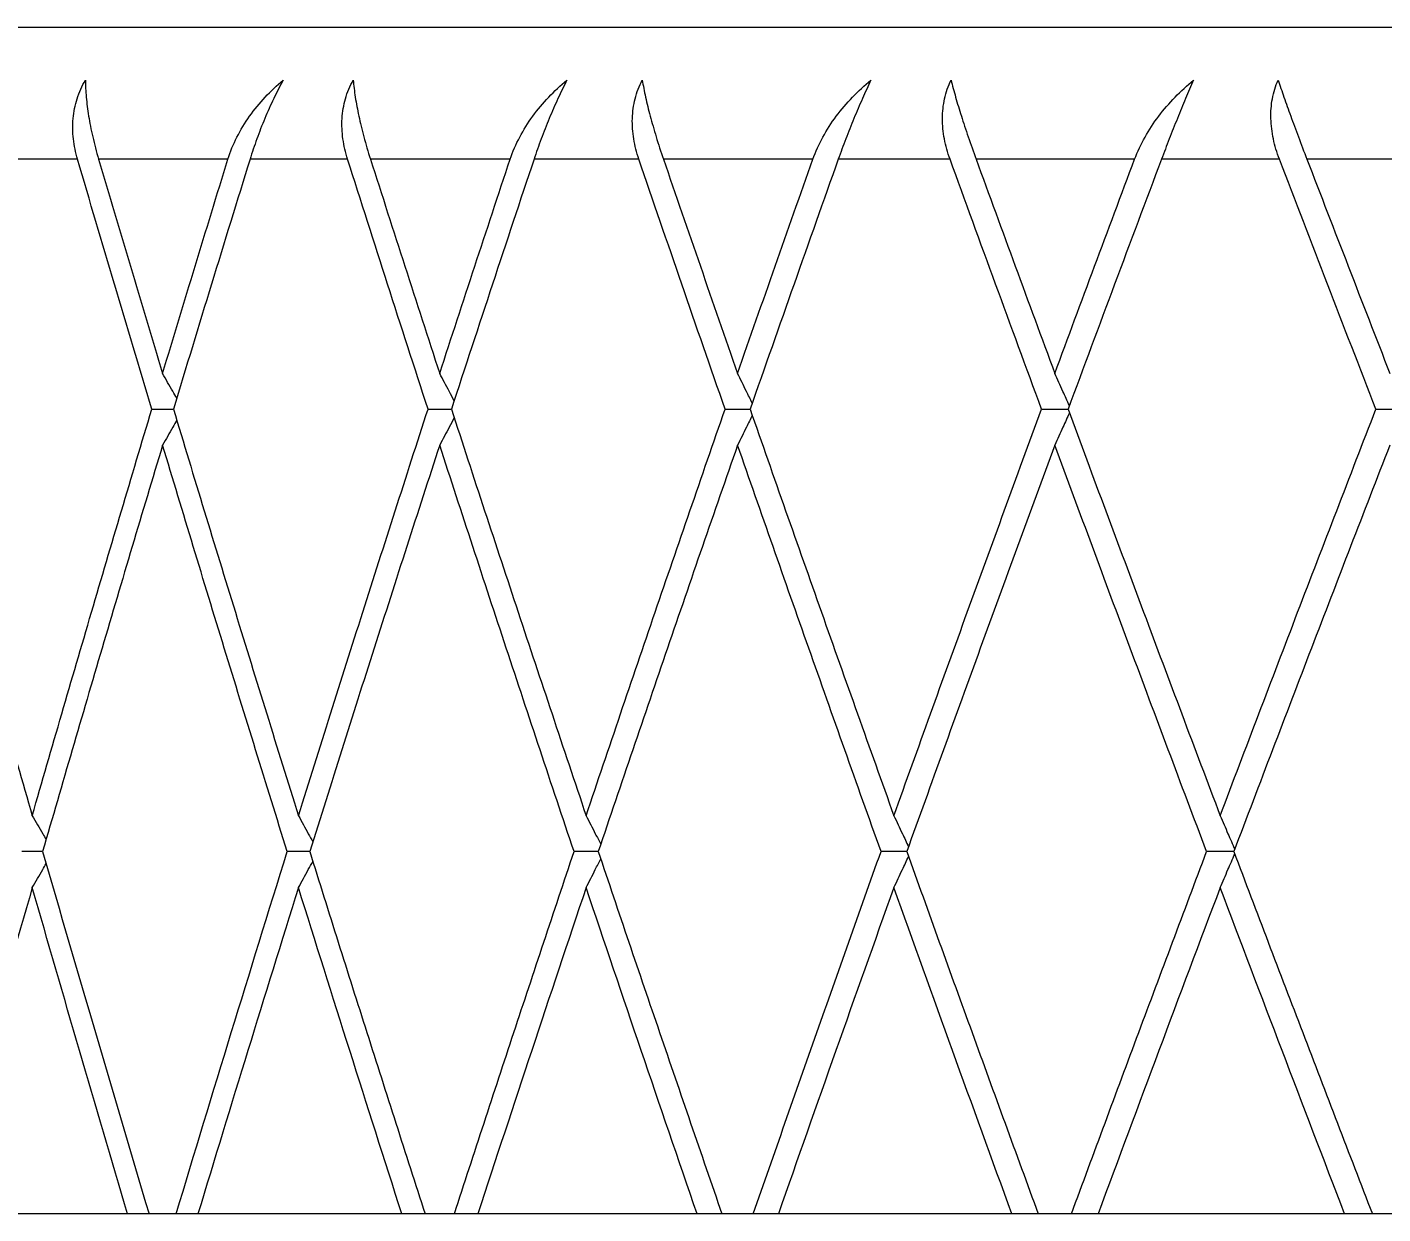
# Model space of a CAD drawing. Extents: x 1661 to 2451, y 0 to 579.
# Drawn here: x 2149.4 to 2154.54, y 273.28 to 277.78 of the extents above; entities that cross this region are included whole.
import ezdxf

# ---------------------------------------------------------------- set-up
doc = ezdxf.new("R2010")
doc.units = 0
doc.header["$LTSCALE"] = 10
doc.header["$MEASUREMENT"] = 0
doc.header["$PDMODE"] = 3
doc.header["$PDSIZE"] = -10
doc.layers.get('0').update_dxf_attribs({"linetype": 'CONTINUOUS'})
doc.layers.get('DEFPOINTS').update_dxf_attribs({"linetype": 'CONTINUOUS'})
doc.layers.add('1', color=7, linetype='CONTINUOUS')
doc.styles.add('Daelim Dimension', font='')
doc.styles.get('Daelim Dimension').set_extended_font_data('나눔고딕')
doc.dimstyles.new('DEFAULT', dxfattribs={"dimscale": 2, "dimtxt": 2, "dimasz": 2, "dimexe": 0, "dimexo": 2, "dimgap": 1, "dimtad": 1, "dimdec": 0, "dimzin": 9, "dimdsep": 46, "dimtxsty": 'Daelim Dimension', "dimcen": 0.5, "dimclrd": 5, "dimclre": 5, "dimclrt": 256, "dimadec": 1, "dimazin": 0, "dimtfac": 1, "dimtdec": 0, "dimtix": 1, "dimtmove": 0, "dimatfit": 3, "dimfxl": 1, "dimtolj": 1, "dimtzin": 1, "dimlwd": 9, "dimlwe": 9, "dimarcsym": 0})

# ---------------------------------------------------------------- blocks, each defined once
blk = doc.blocks.new('*D10')
at = {"color": 5, "linetype": 'ByBlock', "lineweight": 9, "ltscale": 0.5, "transparency": 16777216}
for p, q in [((2201.1748, 273.2806), (2210.2299, 273.2806)), ((2210.2299, 229.2806), (2210.2299, 269.2806)), ((2201.1748, 225.2806), (2210.2299, 225.2806))]:
    blk.add_line(p, q, dxfattribs=at)
at = {"color": 5, "lineweight": 9, "ltscale": 0.5, "transparency": 16777216}
for p, q in [((1872.6271, 259.8451), (1872.6271, 257.7348)), ((1907.6271, 259.8451), (1907.6271, 257.7348)), ((1872.6271, 257.7348), (1760.0075, 257.7348)), ((1903.6271, 257.7348), (1876.6271, 257.7348))]:
    blk.add_line(p, q, dxfattribs=at)
at = {"color": 5, "ltscale": 0.5, "transparency": 16777216}
for points in [[(2209.5632, 269.2806), (2210.8966, 269.2806), (2210.2299, 273.2806)], [(1876.6271, 258.4015), (1876.6271, 257.0681), (1872.6271, 257.7348)], [(1903.6271, 258.4015), (1903.6271, 257.0681), (1907.6271, 257.7348)], [(2209.5632, 229.2806), (2210.8966, 229.2806), (2210.2299, 225.2806)]]:
    blk.add_solid(points, dxfattribs=at)
at = {"layer": 'DEFPOINTS', "color": 0, "ltscale": 0.5, "transparency": 16777216}
for p in [(2197.1748, 273.2806), (2210.2299, 273.2806), (1907.6271, 257.7348), (1872.6271, 255.8451), (1907.6271, 255.8451), (2197.1748, 225.2806)]:
    blk.add_point(p, dxfattribs=at)
at = {"color": 7, "ltscale": 0.5, "transparency": 16777216, "insert": (1803.1169, 266.3585), "char_height": 10, "attachment_point": 5, "style": 'Daelim Dimension'}
blk.add_mtext('\\A1;설치구멍 %%C35', dxfattribs=at)
at = {"ltscale": 0.5, "transparency": 16777216, "insert": (2206.0525, 249.2806), "char_height": 4, "attachment_point": 5, "rotation": 90, "style": 'Daelim Dimension'}
blk.add_mtext('\\A1;48', dxfattribs=at)
blk = doc.blocks.new('*D11')
at = {"color": 5, "lineweight": 9, "ltscale": 0.5, "transparency": 16777216}
for p, q in [((2146.9886, 470.7637), (1973.3175, 470.7637)), ((1975.3175, 466.7637), (1975.3175, 277.2806)), ((2140.6495, 273.2806), (1973.3175, 273.2806))]:
    blk.add_line(p, q, dxfattribs=at)
at = {"color": 5, "linetype": 'ByBlock', "lineweight": 9, "ltscale": 0.5, "transparency": 16777216}
for p, q in [((2212.6777, 377.2806), (2263.0505, 377.2806)), ((2263.0505, 373.2806), (2263.0505, 277.2806)), ((2212.6777, 273.2806), (2263.0505, 273.2806))]:
    blk.add_line(p, q, dxfattribs=at)
at = {"color": 5, "ltscale": 0.5, "transparency": 16777216}
for points in [[(1974.6508, 466.7637), (1975.9842, 466.7637), (1975.3175, 470.7637)], [(2262.3839, 373.2806), (2263.7172, 373.2806), (2263.0505, 377.2806)], [(1974.6508, 277.2806), (1975.9842, 277.2806), (1975.3175, 273.2806)], [(2262.3839, 277.2806), (2263.7172, 277.2806), (2263.0505, 273.2806)]]:
    blk.add_solid(points, dxfattribs=at)
at = {"layer": 'DEFPOINTS', "color": 0, "ltscale": 0.5, "transparency": 16777216}
for p in [(2150.9886, 470.7637), (2208.6777, 377.2806), (1975.3175, 273.2806), (2144.6495, 273.2806), (2208.6777, 273.2806), (2263.0505, 273.2806)]:
    blk.add_point(p, dxfattribs=at)
at = {"color": 7, "ltscale": 0.5, "transparency": 16777216, "insert": (1967.874, 372.0221), "char_height": 10, "attachment_point": 5, "rotation": 90, "style": 'Daelim Dimension'}
blk.add_mtext('\\A1;197', dxfattribs=at)
at = {"ltscale": 0.5, "transparency": 16777216, "insert": (2258.8874, 325.2806), "char_height": 4, "attachment_point": 5, "rotation": 90, "style": 'Daelim Dimension'}
blk.add_mtext('\\A1;104', dxfattribs=at)
blk = doc.blocks.new('*D12')
at = {"color": 5, "lineweight": 9, "ltscale": 0.5, "transparency": 16777216}
for p, q in [((2027.1529, 387.9396), (2027.1529, 224.6774)), ((2167.1495, 249.972), (2167.1495, 224.6774)), ((2031.1529, 226.6774), (2163.1495, 226.6774))]:
    blk.add_line(p, q, dxfattribs=at)
at = {"color": 5, "ltscale": 0.5, "transparency": 16777216}
for points in [[(2031.1529, 227.3441), (2031.1529, 226.0107), (2027.1529, 226.6774)], [(2163.1495, 227.3441), (2163.1495, 226.0107), (2167.1495, 226.6774)]]:
    blk.add_solid(points, dxfattribs=at)
at = {"layer": 'DEFPOINTS', "color": 0, "ltscale": 0.5, "transparency": 16777216}
for p in [(2027.1529, 391.9396), (2167.1495, 253.972), (2167.1495, 226.6774)]:
    blk.add_point(p, dxfattribs=at)
at = {"color": 7, "ltscale": 0.5, "transparency": 16777216, "insert": (2097.1512, 234.0851), "char_height": 10, "attachment_point": 5, "style": 'Daelim Dimension'}
blk.add_mtext('\\A1;140', dxfattribs=at)
blk = doc.blocks.new('*D8')
at = {"color": 5, "lineweight": 9, "ltscale": 0.5, "transparency": 16777216}
for p, q in [((2140.6495, 273.2806), (1973.3175, 273.2806)), ((1975.3175, 99.9618), (1975.3175, 269.2806)), ((2149.2945, 95.9618), (1973.3175, 95.9618))]:
    blk.add_line(p, q, dxfattribs=at)
at = {"color": 5, "ltscale": 0.5, "transparency": 16777216}
for points in [[(1974.6508, 269.2806), (1975.9842, 269.2806), (1975.3175, 273.2806)], [(1974.6508, 99.9618), (1975.9842, 99.9618), (1975.3175, 95.9618)]]:
    blk.add_solid(points, dxfattribs=at)
at = {"layer": 'DEFPOINTS', "color": 0, "ltscale": 0.5, "transparency": 16777216}
for p in [(1975.3175, 273.2806), (2144.6495, 273.2806), (2153.2945, 95.9618)]:
    blk.add_point(p, dxfattribs=at)
at = {"color": 7, "ltscale": 0.5, "transparency": 16777216, "insert": (1967.874, 184.6212), "char_height": 10, "attachment_point": 5, "rotation": 90, "style": 'Daelim Dimension'}
blk.add_mtext('\\A1;480', dxfattribs=at)

msp = doc.modelspace()

# ---------------------------------------------------------------- linework, layer by layer
at = {"layer": '1', "color": 7, "linetype": 'Continuous', "lineweight": 18}
for p, q in [((2189.1495, 277.7806), (2145.1495, 277.7806)), ((2149.7809, 273.2806), (2149.0693, 273.2806)), ((2149.9651, 273.2806), (2149.8621, 273.2806)), ((2150.8209, 273.2806), (2150.0476, 273.2806)), ((2151.0201, 273.2806), (2150.9088, 273.2806)), ((2151.9405, 273.2806), (2151.1091, 273.2806)), ((2152.1537, 273.2806), (2152.0346, 273.2806)), ((2153.1342, 273.2806), (2152.2489, 273.2806)), ((2153.3603, 273.2806), (2153.2341, 273.2806)), ((2154.3962, 273.2806), (2153.4612, 273.2806)), ((2154.6341, 273.2806), (2154.5013, 273.2806))]:
    msp.add_line(p, q, dxfattribs=at)
for points, knots in [([(2149.5908, 277.2806), (2149.5833, 277.306), (2149.5781, 277.3316), (2149.5738, 277.3702), (2149.573, 277.3831), (2149.5726, 277.4091), (2149.5731, 277.4222), (2149.5766, 277.4606), (2149.5815, 277.4856), (2149.593, 277.5221), (2149.5976, 277.5341), (2149.6081, 277.5578), (2149.6141, 277.5694), (2149.6208, 277.5806)], [0, 0, 0, 0, 0.25, 0.25, 0.375, 0.375, 0.5, 0.5, 0.75, 0.75, 0.875, 0.875, 1, 1, 1, 1]), ([(2149.6208, 277.5806), (2149.6209, 277.5602), (2149.6219, 277.5386), (2149.6259, 277.4932), (2149.6289, 277.4694), (2149.635, 277.4317), (2149.6373, 277.4189), (2149.6425, 277.3924), (2149.6454, 277.3789), (2149.6548, 277.3379), (2149.6622, 277.3097), (2149.6708, 277.2806)], [0, 0, 0, 0, 0.25, 0.25, 0.5, 0.5, 0.625, 0.625, 0.75, 0.75, 1, 1, 1, 1]), ([(2150.1611, 277.2806), (2150.1701, 277.3097), (2150.1817, 277.3377), (2150.2093, 277.3919), (2150.2253, 277.4181), (2150.2615, 277.4689), (2150.2813, 277.493), (2150.3239, 277.5386), (2150.3467, 277.5602), (2150.371, 277.5806)], [0, 0, 0, 0, 0.25, 0.25, 0.5, 0.5, 0.75, 0.75, 1, 1, 1, 1]), ([(2150.371, 277.5806), (2150.3586, 277.5582), (2150.3465, 277.5348), (2150.329, 277.4982), (2150.3232, 277.4858), (2150.3119, 277.4605), (2150.3063, 277.4477), (2150.2902, 277.4092), (2150.2802, 277.3834), (2150.2662, 277.3447), (2150.2617, 277.3318), (2150.2531, 277.3061), (2150.2489, 277.2933), (2150.245, 277.2806)], [0, 0, 0, 0, 0.25, 0.25, 0.375, 0.375, 0.5, 0.5, 0.75, 0.75, 0.875, 0.875, 1, 1, 1, 1]), ([(2150.615, 277.2806), (2150.6069, 277.306), (2150.601, 277.3316), (2150.5957, 277.3702), (2150.5945, 277.3831), (2150.5934, 277.4091), (2150.5935, 277.4222), (2150.5959, 277.4606), (2150.6001, 277.4856), (2150.6105, 277.5221), (2150.6146, 277.5341), (2150.6245, 277.5578), (2150.6301, 277.5694), (2150.6364, 277.5806)], [0, 0, 0, 0, 0.25, 0.25, 0.375, 0.375, 0.5, 0.5, 0.75, 0.75, 0.875, 0.875, 1, 1, 1, 1]), ([(2150.6364, 277.5806), (2150.6381, 277.5602), (2150.6408, 277.5386), (2150.6478, 277.4932), (2150.6523, 277.4694), (2150.6603, 277.4317), (2150.6633, 277.4189), (2150.6697, 277.3924), (2150.6731, 277.3789), (2150.6841, 277.3379), (2150.6924, 277.3097), (2150.7017, 277.2806)], [0, 0, 0, 0, 0.25, 0.25, 0.5, 0.5, 0.625, 0.625, 0.75, 0.75, 1, 1, 1, 1]), ([(2151.2316, 277.2806), (2151.2413, 277.3097), (2151.2535, 277.3377), (2151.2822, 277.3919), (2151.2988, 277.4181), (2151.3359, 277.4689), (2151.3561, 277.493), (2151.3995, 277.5386), (2151.4226, 277.5602), (2151.4471, 277.5806)], [0, 0, 0, 0, 0.25, 0.25, 0.5, 0.5, 0.75, 0.75, 1, 1, 1, 1]), ([(2151.4471, 277.5806), (2151.4355, 277.5582), (2151.424, 277.5348), (2151.4071, 277.4982), (2151.4016, 277.4858), (2151.3905, 277.4605), (2151.385, 277.4477), (2151.369, 277.4092), (2151.3589, 277.3834), (2151.3444, 277.3447), (2151.3397, 277.3318), (2151.3306, 277.3061), (2151.3262, 277.2933), (2151.322, 277.2806)], [0, 0, 0, 0, 0.25, 0.25, 0.375, 0.375, 0.5, 0.5, 0.75, 0.75, 0.875, 0.875, 1, 1, 1, 1]), ([(2151.7197, 277.2806), (2151.711, 277.306), (2151.7045, 277.3316), (2151.6982, 277.3702), (2151.6967, 277.3831), (2151.6949, 277.4091), (2151.6946, 277.4222), (2151.6959, 277.4606), (2151.6993, 277.4856), (2151.7085, 277.5221), (2151.7123, 277.5341), (2151.7213, 277.5578), (2151.7265, 277.5694), (2151.7324, 277.5806)], [0, 0, 0, 0, 0.25, 0.25, 0.375, 0.375, 0.5, 0.5, 0.75, 0.75, 0.875, 0.875, 1, 1, 1, 1]), ([(2151.7324, 277.5806), (2151.7359, 277.5602), (2151.7401, 277.5386), (2151.7502, 277.4932), (2151.756, 277.4694), (2151.766, 277.4317), (2151.7695, 277.4189), (2151.7771, 277.3924), (2151.7811, 277.3789), (2151.7936, 277.3379), (2151.8028, 277.3097), (2151.8128, 277.2806)], [0, 0, 0, 0, 0.25, 0.25, 0.5, 0.5, 0.625, 0.625, 0.75, 0.75, 1, 1, 1, 1]), ([(2152.3797, 277.2806), (2152.39, 277.3097), (2152.4028, 277.3377), (2152.4325, 277.3919), (2152.4495, 277.4181), (2152.4874, 277.4689), (2152.5079, 277.493), (2152.5518, 277.5386), (2152.5751, 277.5602), (2152.5997, 277.5806)], [0, 0, 0, 0, 0.25, 0.25, 0.5, 0.5, 0.75, 0.75, 1, 1, 1, 1]), ([(2152.5997, 277.5806), (2152.589, 277.5582), (2152.5782, 277.5348), (2152.562, 277.4982), (2152.5566, 277.4858), (2152.5459, 277.4605), (2152.5405, 277.4477), (2152.5246, 277.4092), (2152.5144, 277.3834), (2152.4996, 277.3447), (2152.4947, 277.3318), (2152.4852, 277.3061), (2152.4806, 277.2933), (2152.4761, 277.2806)], [0, 0, 0, 0, 0.25, 0.25, 0.375, 0.375, 0.5, 0.5, 0.75, 0.75, 0.875, 0.875, 1, 1, 1, 1]), ([(2152.8996, 277.2806), (2152.8904, 277.306), (2152.8833, 277.3316), (2152.876, 277.3702), (2152.8741, 277.3831), (2152.8716, 277.4091), (2152.871, 277.4222), (2152.8711, 277.4606), (2152.8738, 277.4856), (2152.8818, 277.5221), (2152.8851, 277.5341), (2152.8933, 277.5578), (2152.8981, 277.5694), (2152.9035, 277.5806)], [0, 0, 0, 0, 0.25, 0.25, 0.375, 0.375, 0.5, 0.5, 0.75, 0.75, 0.875, 0.875, 1, 1, 1, 1]), ([(2152.9035, 277.5806), (2152.9087, 277.5602), (2152.9145, 277.5386), (2152.9276, 277.4932), (2152.9347, 277.4694), (2152.9466, 277.4317), (2152.9508, 277.4189), (2152.9594, 277.3924), (2152.964, 277.3789), (2152.978, 277.3379), (2152.9879, 277.3097), (2152.9985, 277.2806)], [0, 0, 0, 0, 0.25, 0.25, 0.5, 0.5, 0.625, 0.625, 0.75, 0.75, 1, 1, 1, 1]), ([(2153.5997, 277.2806), (2153.6106, 277.3097), (2153.6239, 277.3377), (2153.6545, 277.3919), (2153.6718, 277.4181), (2153.7103, 277.4689), (2153.7311, 277.493), (2153.7752, 277.5386), (2153.7986, 277.5602), (2153.8232, 277.5806)], [0, 0, 0, 0, 0.25, 0.25, 0.5, 0.5, 0.75, 0.75, 1, 1, 1, 1]), ([(2153.8232, 277.5806), (2153.8134, 277.5582), (2153.8033, 277.5348), (2153.788, 277.4982), (2153.7828, 277.4858), (2153.7724, 277.4605), (2153.7671, 277.4477), (2153.7515, 277.4092), (2153.7413, 277.3834), (2153.7262, 277.3447), (2153.7212, 277.3318), (2153.7113, 277.3061), (2153.7064, 277.2933), (2153.7017, 277.2806)], [0, 0, 0, 0, 0.25, 0.25, 0.375, 0.375, 0.5, 0.5, 0.75, 0.75, 0.875, 0.875, 1, 1, 1, 1]), ([(2154.149, 277.2806), (2154.1392, 277.306), (2154.1315, 277.3316), (2154.1233, 277.3702), (2154.1211, 277.3831), (2154.1179, 277.4091), (2154.117, 277.4222), (2154.1159, 277.4606), (2154.1178, 277.4856), (2154.1245, 277.5221), (2154.1275, 277.5341), (2154.1347, 277.5578), (2154.139, 277.5694), (2154.144, 277.5806)], [0, 0, 0, 0, 0.25, 0.25, 0.375, 0.375, 0.5, 0.5, 0.75, 0.75, 0.875, 0.875, 1, 1, 1, 1]), ([(2154.144, 277.5806), (2154.1509, 277.5602), (2154.1583, 277.5386), (2154.1742, 277.4932), (2154.1827, 277.4694), (2154.1964, 277.4317), (2154.2012, 277.4189), (2154.2109, 277.3924), (2154.216, 277.3789), (2154.2313, 277.3379), (2154.242, 277.3097), (2154.2532, 277.2806)], [0, 0, 0, 0, 0.25, 0.25, 0.5, 0.5, 0.625, 0.625, 0.75, 0.75, 1, 1, 1, 1]), ([(2149.967, 276.3733), (2149.962, 276.3823), (2149.9441, 276.4139), (2149.9263, 276.4455), (2149.9135, 276.4681)], [0, 0, 0, 0, 0.283954, 1, 1, 1, 1]), ([(2151.0193, 276.3644), (2151.013, 276.3764), (2150.9947, 276.411), (2150.9764, 276.4455), (2150.9643, 276.4681)], [0, 0, 0, 0, 0.344815, 1, 1, 1, 1]), ([(2152.1496, 276.3554), (2152.1423, 276.3703), (2152.1238, 276.4079), (2152.1052, 276.4455), (2152.0941, 276.4681)], [0, 0, 0, 0, 0.397499, 1, 1, 1, 1]), ([(2153.3525, 276.3459), (2153.3443, 276.364), (2153.3259, 276.4048), (2153.3074, 276.4455), (2153.2971, 276.4681)], [0, 0, 0, 0, 0.44398, 1, 1, 1, 1]), ([(2149.8726, 276.3322), (2149.8922, 276.3322), (2149.9195, 276.3322), (2149.9468, 276.3322), (2149.9545, 276.3322)], [0, 0, 0, 0, 0.717119, 1, 1, 1, 1]), ([(2150.9201, 276.3322), (2150.9395, 276.3322), (2150.969, 276.3322), (2150.9985, 276.3322), (2151.0087, 276.3322)], [0, 0, 0, 0, 0.655884, 1, 1, 1, 1]), ([(2152.0468, 276.3322), (2152.0658, 276.3322), (2152.0974, 276.3322), (2152.1289, 276.3322), (2152.1415, 276.3322)], [0, 0, 0, 0, 0.60292, 1, 1, 1, 1]), ([(2152.1496, 276.3091), (2152.1423, 276.2941), (2152.1238, 276.2565), (2152.1052, 276.2189), (2152.0941, 276.1963)], [0, 0, 0, 0, 0.397634, 1, 1, 1, 1]), ([(2153.2469, 276.3322), (2153.2656, 276.3322), (2153.2991, 276.3322), (2153.3325, 276.3322), (2153.3474, 276.3322)], [0, 0, 0, 0, 0.556231, 1, 1, 1, 1]), ([(2153.3525, 276.3185), (2153.3443, 276.3004), (2153.3259, 276.2596), (2153.3074, 276.2189), (2153.2971, 276.1963)], [0, 0, 0, 0, 0.444038, 1, 1, 1, 1]), ([(2154.5149, 276.3322), (2154.533, 276.3322), (2154.5682, 276.3322), (2154.6034, 276.3322), (2154.6205, 276.3322)], [0, 0, 0, 0, 0.514369, 1, 1, 1, 1]), ([(2149.9671, 276.2912), (2149.962, 276.2822), (2149.9442, 276.2505), (2149.9263, 276.2189), (2149.9135, 276.1963)], [0, 0, 0, 0, 0.284402, 1, 1, 1, 1]), ([(2151.0193, 276.3), (2151.013, 276.2881), (2150.9947, 276.2534), (2150.9764, 276.2189), (2150.9643, 276.1963)], [0, 0, 0, 0, 0.345069, 1, 1, 1, 1]), ([(2149.4192, 274.7907), (2149.4324, 274.768), (2149.4499, 274.7378), (2149.4674, 274.7075), (2149.4718, 274.6999)], [0, 0, 0, 0, 0.750261, 1, 1, 1, 1]), ([(2150.4287, 274.7907), (2150.4411, 274.768), (2150.4593, 274.7348), (2150.4774, 274.7016), (2150.4831, 274.6912)], [0, 0, 0, 0, 0.684433, 1, 1, 1, 1]), ([(2151.5197, 274.7907), (2151.5313, 274.768), (2151.5497, 274.7319), (2151.5682, 274.6957), (2151.575, 274.6822)], [0, 0, 0, 0, 0.62802, 1, 1, 1, 1]), ([(2152.6868, 274.7907), (2152.6975, 274.768), (2152.716, 274.7288), (2152.7345, 274.6895), (2152.7423, 274.673)], [0, 0, 0, 0, 0.578683, 1, 1, 1, 1]), ([(2153.9243, 274.7907), (2153.9341, 274.768), (2153.9525, 274.7256), (2153.9708, 274.6831), (2153.9793, 274.6633)], [0, 0, 0, 0, 0.534768, 1, 1, 1, 1]), ([(2149.4585, 274.6544), (2149.452, 274.6544), (2149.4259, 274.6544), (2149.3998, 274.6544), (2149.3801, 274.6544)], [0, 0, 0, 0, 0.248051, 1, 1, 1, 1]), ([(2150.4714, 274.6544), (2150.4625, 274.6544), (2150.4341, 274.6544), (2150.4057, 274.6544), (2150.3862, 274.6544)], [0, 0, 0, 0, 0.31445, 1, 1, 1, 1]), ([(2150.4287, 274.5181), (2150.4411, 274.5408), (2150.4593, 274.574), (2150.4774, 274.6072), (2150.4831, 274.6176)], [0, 0, 0, 0, 0.684435, 1, 1, 1, 1]), ([(2151.5656, 274.6544), (2151.5542, 274.6544), (2151.5237, 274.6544), (2151.4931, 274.6544), (2151.4739, 274.6544)], [0, 0, 0, 0, 0.371277, 1, 1, 1, 1]), ([(2151.5197, 274.5181), (2151.5313, 274.5408), (2151.5497, 274.5769), (2151.5682, 274.6131), (2151.575, 274.6266)], [0, 0, 0, 0, 0.628031, 1, 1, 1, 1]), ([(2152.7356, 274.6544), (2152.7219, 274.6544), (2152.6894, 274.6544), (2152.6569, 274.6544), (2152.638, 274.6544)], [0, 0, 0, 0, 0.420933, 1, 1, 1, 1]), ([(2152.6868, 274.5181), (2152.6975, 274.5408), (2152.716, 274.58), (2152.7345, 274.6193), (2152.7423, 274.6358)], [0, 0, 0, 0, 0.578706, 1, 1, 1, 1]), ([(2153.9759, 274.6544), (2153.9599, 274.6544), (2153.9256, 274.6544), (2153.8912, 274.6544), (2153.8728, 274.6544)], [0, 0, 0, 0, 0.465073, 1, 1, 1, 1]), ([(2153.9243, 274.5181), (2153.9341, 274.5408), (2153.9525, 274.5832), (2153.9708, 274.6257), (2153.9793, 274.6455)], [0, 0, 0, 0, 0.534779, 1, 1, 1, 1]), ([(2149.4192, 274.5181), (2149.4324, 274.5408), (2149.4499, 274.5711), (2149.4674, 274.6013), (2149.4718, 274.6089)], [0, 0, 0, 0, 0.750242, 1, 1, 1, 1]), ([(2149.8621, 273.2806), (2149.8546, 273.2806), (2149.8275, 273.2806), (2149.8005, 273.2806), (2149.7809, 273.2806)], [0, 0, 0, 0, 0.276375, 1, 1, 1, 1]), ([(2150.0476, 273.2806), (2150.0396, 273.2806), (2150.0122, 273.2806), (2149.9847, 273.2806), (2149.9651, 273.2806)], [0, 0, 0, 0, 0.288513, 1, 1, 1, 1]), ([(2150.9088, 273.2806), (2150.8989, 273.2806), (2150.8696, 273.2806), (2150.8403, 273.2806), (2150.8209, 273.2806)], [0, 0, 0, 0, 0.338558, 1, 1, 1, 1]), ([(2151.1091, 273.2806), (2151.0988, 273.2806), (2151.0691, 273.2806), (2151.0394, 273.2806), (2151.0201, 273.2806)], [0, 0, 0, 0, 0.34893, 1, 1, 1, 1]), ([(2152.0346, 273.2806), (2152.0223, 273.2806), (2151.9909, 273.2806), (2151.9596, 273.2806), (2151.9405, 273.2806)], [0, 0, 0, 0, 0.392225, 1, 1, 1, 1]), ([(2152.2489, 273.2806), (2152.2361, 273.2806), (2152.2044, 273.2806), (2152.1727, 273.2806), (2152.1537, 273.2806)], [0, 0, 0, 0, 0.4013, 1, 1, 1, 1]), ([(2153.2341, 273.2806), (2153.2194, 273.2806), (2153.1862, 273.2806), (2153.1529, 273.2806), (2153.1342, 273.2806)], [0, 0, 0, 0, 0.439462, 1, 1, 1, 1]), ([(2153.4612, 273.2806), (2153.4461, 273.2806), (2153.4125, 273.2806), (2153.3789, 273.2806), (2153.3603, 273.2806)], [0, 0, 0, 0, 0.447535, 1, 1, 1, 1]), ([(2154.5013, 273.2806), (2154.4844, 273.2806), (2154.4494, 273.2806), (2154.4144, 273.2806), (2154.3962, 273.2806)], [0, 0, 0, 0, 0.481739, 1, 1, 1, 1])]:
    msp.add_open_spline(points, degree=3, knots=knots, dxfattribs=at)
at = {"layer": '1', "color": 7, "linetype": 'Continuous', "lineweight": 13}
for points, weights in [([(2149.5908, 277.2806), (2149.4179, 277.2806), (2149.2504, 277.2806)], [1, 0.9999245188, 1]), ([(2150.1611, 277.2806), (2149.911, 277.2806), (2149.6708, 277.2806)], [1, 0.999856305361, 1]), ([(2150.615, 277.2806), (2150.4275, 277.2806), (2150.245, 277.2806)], [1, 0.999924518799, 1]), ([(2151.2316, 277.2806), (2150.962, 277.2806), (2150.7017, 277.2806)], [1, 0.999856305361, 1]), ([(2151.7197, 277.2806), (2151.5185, 277.2806), (2151.322, 277.2806)], [1, 0.9999245188, 1]), ([(2152.3797, 277.2806), (2152.0919, 277.2806), (2151.8128, 277.2806)], [1, 0.999856305361, 1]), ([(2152.8996, 277.2806), (2152.6857, 277.2806), (2152.4761, 277.2806)], [1, 0.9999245188, 1]), ([(2153.5997, 277.2806), (2153.2951, 277.2806), (2152.9985, 277.2806)], [1, 0.999856305361, 1]), ([(2154.149, 277.2806), (2153.9233, 277.2806), (2153.7017, 277.2806)], [1, 0.9999245188, 1]), ([(2154.8857, 277.2806), (2154.5658, 277.2806), (2154.2532, 277.2806)], [1, 0.999856305361, 1])]:
    msp.add_rational_spline(points, weights, degree=2, dxfattribs=at)
at = {"layer": '1', "color": 7, "linetype": 'Continuous', "lineweight": 18}
for points in [[(2149.8726, 276.3322), (2149.8251, 276.4905), (2149.7305, 276.8068), (2149.6372, 277.1228), (2149.5908, 277.2806)], [(2149.6708, 277.2806), (2149.7108, 277.1454), (2149.7913, 276.8747), (2149.8726, 276.6037), (2149.9135, 276.4681)], [(2149.9135, 276.4681), (2149.9544, 276.6037), (2150.0365, 276.8747), (2150.1195, 277.1454), (2150.1611, 277.2806)], [(2150.245, 277.2806), (2150.196, 277.1228), (2150.0987, 276.8068), (2150.0024, 276.4905), (2149.9545, 276.3322)], [(2150.9201, 276.3322), (2150.8687, 276.4905), (2150.7665, 276.8068), (2150.6653, 277.1228), (2150.615, 277.2806)], [(2150.7017, 277.2806), (2150.7451, 277.1454), (2150.8322, 276.8747), (2150.9202, 276.6037), (2150.9643, 276.4681)], [(2150.9643, 276.4681), (2151.0085, 276.6037), (2151.0972, 276.8747), (2151.1867, 277.1454), (2151.2316, 277.2806)], [(2151.322, 277.2806), (2151.2693, 277.1228), (2151.1643, 276.8068), (2151.0604, 276.4905), (2151.0087, 276.3322)], [(2152.0468, 276.3322), (2151.9917, 276.4905), (2151.8822, 276.8068), (2151.7737, 277.1228), (2151.7197, 277.2806)], [(2151.8128, 277.2806), (2151.8593, 277.1454), (2151.9527, 276.8747), (2152.0468, 276.6037), (2152.0941, 276.4681)], [(2152.0941, 276.4681), (2152.1413, 276.6037), (2152.2361, 276.8747), (2152.3317, 277.1454), (2152.3797, 277.2806)], [(2152.4761, 277.2806), (2152.4198, 277.1228), (2152.3078, 276.8068), (2152.1968, 276.4905), (2152.1415, 276.3322)], [(2153.2469, 276.3322), (2153.1886, 276.4905), (2153.0724, 276.8068), (2152.957, 277.1228), (2152.8996, 277.2806)], [(2152.9985, 277.2806), (2153.048, 277.1454), (2153.1471, 276.8747), (2153.247, 276.6037), (2153.2971, 276.4681)], [(2153.2971, 276.4681), (2153.3472, 276.6037), (2153.4477, 276.8747), (2153.5489, 277.1454), (2153.5997, 277.2806)], [(2153.7017, 277.2806), (2153.6422, 277.1228), (2153.5236, 276.8068), (2153.406, 276.4905), (2153.3474, 276.3322)], [(2154.5149, 276.3322), (2154.4535, 276.4905), (2154.3311, 276.8068), (2154.2095, 277.1228), (2154.149, 277.2806)], [(2154.2532, 277.2806), (2154.3053, 277.1454), (2154.4098, 276.8747), (2154.5149, 276.6037), (2154.5676, 276.4681)], [(2148.9841, 276.3322), (2149.0551, 276.0758), (2149.1985, 275.5624), (2149.3452, 275.0481), (2149.4192, 274.7907)], [(2149.4192, 274.7907), (2149.4933, 275.0481), (2149.643, 275.5624), (2149.7956, 276.0758), (2149.8726, 276.3322)], [(2149.9545, 276.3322), (2150.0321, 276.0758), (2150.1886, 275.5624), (2150.3482, 275.0481), (2150.4287, 274.7907)], [(2150.4287, 274.7907), (2150.5093, 275.0481), (2150.6717, 275.5624), (2150.8369, 276.0758), (2150.9201, 276.3322)], [(2151.0087, 276.3322), (2151.0924, 276.0758), (2151.2614, 275.5624), (2151.4331, 275.0481), (2151.5197, 274.7907)], [(2151.5197, 274.7907), (2151.6062, 275.0481), (2151.7807, 275.5624), (2151.9576, 276.0758), (2152.0468, 276.3322)], [(2152.1415, 276.3322), (2152.231, 276.0758), (2152.4115, 275.5624), (2152.5946, 275.0481), (2152.6868, 274.7907)], [(2152.6868, 274.7907), (2152.779, 275.0481), (2152.9645, 275.5624), (2153.1524, 276.0758), (2153.2469, 276.3322)], [(2153.3474, 276.3322), (2153.4423, 276.0758), (2153.6334, 275.5624), (2153.827, 275.0481), (2153.9243, 274.7907)], [(2153.9243, 274.7907), (2154.0217, 275.0481), (2154.2175, 275.5624), (2154.4154, 276.0758), (2154.5149, 276.3322)], [(2149.9135, 276.1963), (2149.8362, 275.9398), (2149.6831, 275.4263), (2149.5329, 274.9119), (2149.4585, 274.6544)], [(2150.3862, 274.6544), (2150.3059, 274.9119), (2150.1468, 275.4263), (2149.9908, 275.9398), (2149.9135, 276.1963)], [(2150.9643, 276.1963), (2150.8808, 275.9398), (2150.7151, 275.4263), (2150.5522, 274.9119), (2150.4714, 274.6544)], [(2151.4739, 274.6544), (2151.3876, 274.9119), (2151.2163, 275.4263), (2151.0479, 275.9398), (2150.9643, 276.1963)], [(2152.0941, 276.1963), (2152.0047, 275.9398), (2151.8273, 275.4263), (2151.6524, 274.9119), (2151.5656, 274.6544)], [(2152.638, 274.6544), (2152.5461, 274.9119), (2152.3634, 275.4263), (2152.1834, 275.9398), (2152.0941, 276.1963)], [(2153.2971, 276.1963), (2153.2024, 275.9398), (2153.014, 275.4263), (2152.828, 274.9119), (2152.7356, 274.6544)], [(2153.8728, 274.6544), (2153.7757, 274.9119), (2153.5825, 275.4263), (2153.3918, 275.9398), (2153.2971, 276.1963)], [(2154.5676, 276.1963), (2154.468, 275.9398), (2154.2697, 275.4263), (2154.0735, 274.9119), (2153.9759, 274.6544)], [(2149.4585, 274.6544), (2149.5246, 274.4258), (2149.6578, 273.9682), (2149.7936, 273.51), (2149.8621, 273.2806)], [(2149.9651, 273.2806), (2150.0342, 273.51), (2150.1734, 273.9682), (2150.3149, 274.4258), (2150.3862, 274.6544)], [(2150.4714, 274.6544), (2150.5431, 274.4258), (2150.6878, 273.9682), (2150.8347, 273.51), (2150.9088, 273.2806)], [(2151.0201, 273.2806), (2151.0947, 273.51), (2151.245, 273.9682), (2151.3973, 274.4258), (2151.4739, 274.6544)], [(2151.5656, 274.6544), (2151.6426, 274.4258), (2151.7979, 273.9682), (2151.9553, 273.51), (2152.0346, 273.2806)], [(2152.1537, 273.2806), (2152.2335, 273.51), (2152.394, 273.9682), (2152.5564, 274.4258), (2152.638, 274.6544)], [(2152.7356, 274.6544), (2152.8177, 274.4258), (2152.9828, 273.9682), (2153.15, 273.51), (2153.2341, 273.2806)], [(2153.3603, 273.2806), (2153.4449, 273.51), (2153.6149, 273.9682), (2153.7866, 274.4258), (2153.8728, 274.6544)], [(2153.9759, 274.6544), (2154.0625, 274.4258), (2154.2367, 273.9682), (2154.4128, 273.51), (2154.5013, 273.2806)], [(2149.4192, 274.5181), (2149.36, 274.3122), (2149.2424, 273.9), (2149.1267, 273.4872), (2149.0693, 273.2806)], [(2149.7809, 273.2806), (2149.7196, 273.4872), (2149.598, 273.9), (2149.4785, 274.3122), (2149.4192, 274.5181)], [(2150.4287, 274.5181), (2150.3643, 274.3122), (2150.2364, 273.9), (2150.1102, 273.4872), (2150.0476, 273.2806)], [(2150.8209, 273.2806), (2150.7546, 273.4872), (2150.6229, 273.9), (2150.4931, 274.3122), (2150.4287, 274.5181)], [(2151.5197, 274.5181), (2151.4504, 274.3122), (2151.3128, 273.9), (2151.1767, 273.4872), (2151.1091, 273.2806)], [(2151.9405, 273.2806), (2151.8695, 273.4872), (2151.7283, 273.9), (2151.5889, 274.3122), (2151.5197, 274.5181)], [(2152.6868, 274.5181), (2152.613, 274.3122), (2152.4663, 273.9), (2152.3211, 273.4872), (2152.2489, 273.2806)], [(2153.1342, 273.2806), (2153.0588, 273.4872), (2152.9088, 273.9), (2152.7605, 274.3122), (2152.6868, 274.5181)], [(2153.9243, 274.5181), (2153.8464, 274.3122), (2153.6914, 273.9), (2153.5377, 273.4872), (2153.4612, 273.2806)], [(2154.3962, 273.2806), (2154.3168, 273.4872), (2154.1587, 273.9), (2154.0022, 274.3122), (2153.9243, 274.5181)]]:
    msp.add_open_spline(points, degree=3, dxfattribs=at)

# ---------------------------------------------------------------- dimensions: what is measured, and where the dimension line sits
at = {"color": 5, "ltscale": 0.5}
dim = msp.add_linear_dim(base=(1975.3175, 273.2806), p1=(2150.9886, 470.7637), p2=(2144.6495, 273.2806), angle=90, dimstyle='DEFAULT', override={"dimtxt": 5, "dimexe": 1, "dimclrt": 7}, dxfattribs=at)
dim.commit()
dim.dimension.update_dxf_attribs({"geometry": '*D11', "text_midpoint": (1967.874, 372.0221)})
dim = msp.add_linear_dim(base=(2167.1495, 226.6774), p1=(2027.1529, 391.9396), p2=(2167.1495, 253.972), dimstyle='DEFAULT', override={"dimtxt": 5, "dimexe": 1, "dimclrt": 7}, dxfattribs=at)
dim.commit()
dim.dimension.update_dxf_attribs({"geometry": '*D12', "text_midpoint": (2097.1512, 234.0851)})
dim = msp.add_linear_dim(base=(1907.6271, 257.7348), p1=(1872.6271, 255.8451), p2=(1907.6271, 255.8451), text='설치구멍 %%C<>', dimstyle='DEFAULT', override={"dimtxt": 5, "dimclrd": 5, "dimclre": 5, "dimclrt": 7}, dxfattribs=at)
dim.commit()
dim.dimension.update_dxf_attribs({"geometry": '*D10', "text_midpoint": (1803.1169, 257.7348), "dimtype": 160})
dim = msp.add_linear_dim(base=(1975.3175, 273.2806), p1=(2153.2945, 95.9618), p2=(2144.6495, 273.2806), angle=90, text='480', dimstyle='DEFAULT', override={"dimtxt": 5, "dimexe": 1, "dimclrt": 7}, dxfattribs=at)
dim.commit()
dim.dimension.update_dxf_attribs({"geometry": '*D8', "text_midpoint": (1967.874, 184.6212)})

doc.saveas('drawing.dxf')
